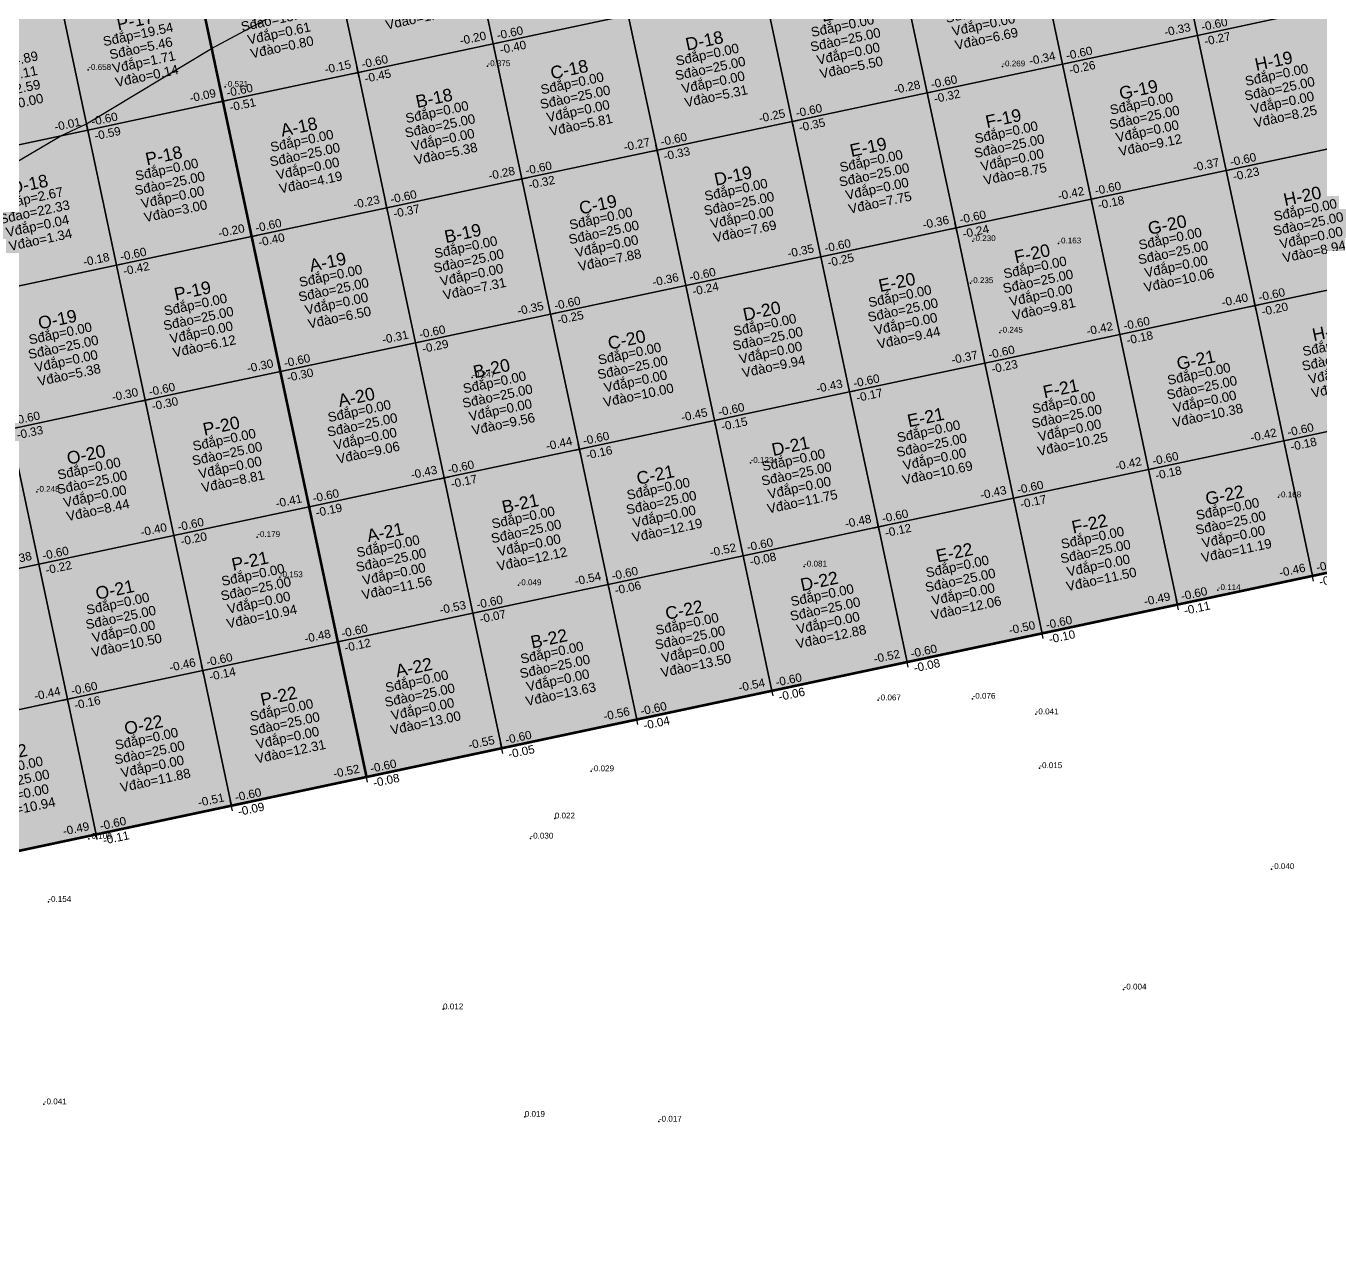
# Model space of a CAD drawing. Header units: metres. Extents: x 466 to 874, y 288 to 471.
# Drawn here: x 565.92 to 612.76, y 299.94 to 343.82 of the extents above; entities that cross this region are included whole.
import ezdxf
from ezdxf.enums import TextEntityAlignment as Align

# ---------------------------------------------------------------- set-up
doc = ezdxf.new("R2010")
doc.units = ezdxf.units.M
for name, color, linetype in [('SN-Dao', 1, 'Continuous'), ('SN-Dap', 3, 'Continuous'), ('SN-DiemDo', 9, 'Continuous'), ('SN-DuongKhong', 6, 'Continuous'), ('SN-Luoi', 8, 'Continuous'), ('SN-Nut', 7, 'Continuous'), ('SN-O', 7, 'Continuous'), ('SN-RanhGioi', 1, 'Continuous')]:
    doc.layers.add(name, color=color, linetype=linetype)
doc.styles.add('SN', font='arial.ttf')

# ---------------------------------------------------------------- blocks, each defined once
blk = doc.blocks.new('SN_O')
at = {"color": 2, "style": 'SN'}
blk.add_attdef('TEN', text='', height=0.456, dxfattribs=at).set_placement((0, 1.026), align=Align.MIDDLE_CENTER)
at = {"color": 7, "style": 'SN'}
for tag, p in [('SDAP', (0, 0.513)), ('SDAO', (0, 0)), ('VDAP', (0, -0.513)), ('VDAO', (0, -1.026))]:
    blk.add_attdef(tag, text='', height=0.342, dxfattribs=at).set_placement(p, align=Align.MIDDLE_CENTER)
blk = doc.blocks.new('SN_NUT')
for p, q in [((-0.19, 0), (0.19, 0)), ((0, -0.19), (0, 0.19))]:
    blk.add_line(p, q)
at = {"color": 5, "style": 'SN'}
blk.add_attdef('CC', text='', height=0.304, dxfattribs=at).set_placement((-0.19, 0.114), align=Align.BOTTOM_RIGHT)
at = {"color": 1, "style": 'SN'}
blk.add_attdef('CDTK', (0.19, 0.114), '', height=0.304, dxfattribs=at)
at = {"color": 3, "style": 'SN'}
blk.add_attdef('CDTN', (0.19, -0.418), '', height=0.304, dxfattribs=at)

msp = doc.modelspace()

# ---------------------------------------------------------------- hatches: boundary and pattern name
at = {"layer": 'SN-Dao', "transparency": 33554534}
for points in [[(581.796, 348.056), (586.687, 349.096), (587.726, 344.205), (582.835, 343.166)], [(607.289, 348.364), (612.18, 349.403), (613.219, 344.512), (608.329, 343.473)], [(581.796, 348.056), (582.835, 343.166), (577.945, 342.126), (577.236, 345.461)], [(602.398, 347.324), (607.289, 348.364), (608.329, 343.473), (603.438, 342.433)], [(597.508, 346.284), (602.398, 347.324), (603.438, 342.433), (598.547, 341.394)], [(592.617, 345.245), (597.508, 346.284), (598.547, 341.394), (593.657, 340.354)], [(577.236, 345.461), (577.945, 342.126), (573.054, 341.087), (572.647, 343)], [(587.726, 344.205), (592.617, 345.245), (593.657, 340.354), (588.766, 339.315)], [(608.329, 343.473), (613.219, 344.512), (614.259, 339.622), (609.368, 338.582)], [(582.835, 343.166), (587.726, 344.205), (588.766, 339.315), (583.875, 338.275)], [(603.438, 342.433), (608.329, 343.473), (609.368, 338.582), (604.478, 337.543)], [(572.647, 343), (573.054, 341.087), (568.163, 340.047), (568.116, 340.269)], [(577.945, 342.126), (582.835, 343.166), (583.875, 338.275), (578.984, 337.235)], [(598.547, 341.394), (603.438, 342.433), (604.478, 337.543), (599.587, 336.503)], [(577.945, 342.126), (578.984, 337.235), (574.094, 336.196), (573.054, 341.087)], [(568.163, 340.047), (573.054, 341.087), (574.094, 336.196), (569.203, 335.156)], [(593.657, 340.354), (598.547, 341.394), (599.587, 336.503), (594.696, 335.463)], [(567.185, 339.839), (568.163, 340.047), (569.203, 335.156), (564.312, 334.117), (563.55, 337.703)], [(568.116, 340.269), (568.163, 340.047), (567.185, 339.839)], [(588.766, 339.315), (593.657, 340.354), (594.696, 335.463), (589.805, 334.424)], [(609.368, 338.582), (614.259, 339.622), (615.299, 334.731), (610.408, 333.691)], [(583.875, 338.275), (588.766, 339.315), (589.805, 334.424), (584.915, 333.384)], [(578.984, 337.235), (583.875, 338.275), (584.915, 333.384), (580.024, 332.345)], [(604.478, 337.543), (609.368, 338.582), (610.408, 333.691), (605.517, 332.652)], [(599.587, 336.503), (604.478, 337.543), (605.517, 332.652), (600.626, 331.612)], [(578.984, 337.235), (580.024, 332.345), (575.133, 331.305), (574.094, 336.196)], [(594.696, 335.463), (599.587, 336.503), (600.626, 331.612), (595.736, 330.573)], [(569.203, 335.156), (574.094, 336.196), (575.133, 331.305), (570.242, 330.266)], [(589.805, 334.424), (594.696, 335.463), (595.736, 330.573), (590.845, 329.533)], [(564.312, 334.117), (569.203, 335.156), (570.242, 330.266), (565.352, 329.226)], [(610.408, 333.691), (615.299, 334.731), (616.338, 329.84), (611.447, 328.801)], [(584.915, 333.384), (589.805, 334.424), (590.845, 329.533), (585.954, 328.494)], [(605.517, 332.652), (610.408, 333.691), (611.447, 328.801), (606.557, 327.761)], [(580.024, 332.345), (584.915, 333.384), (585.954, 328.494), (581.063, 327.454)], [(600.626, 331.612), (605.517, 332.652), (606.557, 327.761), (601.666, 326.721)], [(580.024, 332.345), (581.063, 327.454), (576.173, 326.414), (575.133, 331.305)], [(570.242, 330.266), (575.133, 331.305), (576.173, 326.414), (571.282, 325.375)], [(595.736, 330.573), (600.626, 331.612), (601.666, 326.721), (596.775, 325.682)], [(565.352, 329.226), (570.242, 330.266), (571.282, 325.375), (566.391, 324.335)], [(590.845, 329.533), (595.736, 330.573), (596.775, 325.682), (591.884, 324.642)], [(611.447, 328.801), (616.338, 329.84), (617.378, 324.949), (612.487, 323.91)], [(585.954, 328.494), (590.845, 329.533), (591.884, 324.642), (586.994, 323.603)], [(560.461, 328.186), (565.352, 329.226), (566.391, 324.335), (561.5, 323.296)], [(581.063, 327.454), (585.954, 328.494), (586.994, 323.603), (582.103, 322.563)], [(606.557, 327.761), (611.447, 328.801), (612.487, 323.91), (607.596, 322.87)], [(581.063, 327.454), (582.103, 322.563), (577.212, 321.524), (576.173, 326.414)], [(601.666, 326.721), (606.557, 327.761), (607.596, 322.87), (602.705, 321.831)], [(596.775, 325.682), (601.666, 326.721), (602.705, 321.831), (597.815, 320.791)], [(571.282, 325.375), (576.173, 326.414), (577.212, 321.524), (572.322, 320.484)], [(591.884, 324.642), (596.775, 325.682), (597.815, 320.791), (592.924, 319.752)], [(566.391, 324.335), (571.282, 325.375), (572.322, 320.484), (567.431, 319.445)], [(586.994, 323.603), (591.884, 324.642), (592.924, 319.752), (588.033, 318.712)], [(561.5, 323.296), (566.391, 324.335), (567.431, 319.445), (562.54, 318.405)], [(582.103, 322.563), (586.994, 323.603), (588.033, 318.712), (583.143, 317.672)], [(582.103, 322.563), (583.143, 317.672), (578.252, 316.633), (577.212, 321.524)], [(573.361, 315.593), (572.322, 320.484), (577.212, 321.524), (578.252, 316.633)], [(567.431, 319.445), (572.322, 320.484), (573.361, 315.593), (568.47, 314.554)], [(562.54, 318.405), (567.431, 319.445), (568.47, 314.554), (563.58, 313.514)]]:
    msp.add_hatch(color=1, dxfattribs=at).paths.add_polyline_path(points)
at = {"layer": 'SN-Dap', "transparency": 33554534}
for points in [[(572.647, 343), (572.014, 345.977), (576.905, 347.017), (577.236, 345.461)], [(568.116, 340.269), (567.124, 344.938), (572.014, 345.977), (572.647, 343)], [(567.185, 339.839), (563.273, 339.008), (562.233, 343.898), (567.124, 344.938), (568.116, 340.269)], [(563.55, 337.703), (563.273, 339.008), (567.185, 339.839)]]:
    msp.add_hatch(color=3, dxfattribs=at).paths.add_polyline_path(points)

# ---------------------------------------------------------------- linework, layer by layer
at = {"layer": 'SN-DiemDo'}
for p in [(568.182, 342.221, -0.658), (582.629, 342.359, -0.375), (601.262, 342.351, -0.269), (573.135, 341.614, -0.521), (600.193, 336.027, -0.23), (603.289, 335.944, -0.163), (600.109, 334.506, -0.235), (601.177, 332.714, -0.245), (582.08, 331.092, -0.247), (592.15, 328.002, -0.123), (566.317, 326.954, -0.248), (611.251, 326.755, -0.168), (574.297, 325.316, -0.179), (594.088, 324.249, -0.081), (575.117, 323.863, -0.153), (583.756, 323.574, -0.049), (609.06, 323.397, -0.114), (600.185, 319.465, -0.076), (596.763, 319.408, -0.067), (602.469, 318.902, -0.041), (586.381, 316.84, -0.029), (602.602, 316.953, -0.015), (585.064, 315.132, 0.022), (568.203, 314.393, -0.109), (584.184, 314.404, -0.03), (611.003, 313.3, -0.04), (566.738, 312.113, -0.154), (605.652, 308.942, -0.004), (581.022, 308.224, 0.012), (566.573, 304.787, -0.041), (583.978, 304.336, 0.019), (588.834, 304.16, -0.017)]:
    msp.add_point(p, dxfattribs=at)
at = {"layer": 'SN-DuongKhong'}
for p, q in [((572.647, 343), (577.236, 345.461)), ((568.116, 340.269), (572.647, 343)), ((567.185, 339.839), (568.116, 340.269)), ((563.55, 337.703), (567.185, 339.839))]:
    msp.add_line(p, q, dxfattribs=at)
at = {"layer": 'SN-Luoi'}
for points in [[(581.796, 348.056), (586.687, 349.096), (587.726, 344.205), (582.835, 343.166)], [(607.289, 348.364), (612.18, 349.403), (613.219, 344.512), (608.329, 343.473)], [(576.905, 347.017), (581.796, 348.056), (582.835, 343.166), (577.945, 342.126)], [(602.398, 347.324), (607.289, 348.364), (608.329, 343.473), (603.438, 342.433)], [(597.508, 346.284), (602.398, 347.324), (603.438, 342.433), (598.547, 341.394)], [(576.905, 347.017), (577.945, 342.126), (573.054, 341.087), (572.014, 345.977)], [(592.617, 345.245), (597.508, 346.284), (598.547, 341.394), (593.657, 340.354)], [(567.124, 344.938), (572.014, 345.977), (573.054, 341.087), (568.163, 340.047)], [(587.726, 344.205), (592.617, 345.245), (593.657, 340.354), (588.766, 339.315)], [(562.233, 343.898), (567.124, 344.938), (568.163, 340.047), (563.273, 339.008)], [(608.329, 343.473), (613.219, 344.512), (614.259, 339.622), (609.368, 338.582)], [(582.835, 343.166), (587.726, 344.205), (588.766, 339.315), (583.875, 338.275)], [(603.438, 342.433), (608.329, 343.473), (609.368, 338.582), (604.478, 337.543)], [(577.945, 342.126), (582.835, 343.166), (583.875, 338.275), (578.984, 337.235)], [(598.547, 341.394), (603.438, 342.433), (604.478, 337.543), (599.587, 336.503)], [(577.945, 342.126), (578.984, 337.235), (574.094, 336.196), (573.054, 341.087)], [(568.163, 340.047), (573.054, 341.087), (574.094, 336.196), (569.203, 335.156)], [(593.657, 340.354), (598.547, 341.394), (599.587, 336.503), (594.696, 335.463)], [(563.273, 339.008), (568.163, 340.047), (569.203, 335.156), (564.312, 334.117)], [(588.766, 339.315), (593.657, 340.354), (594.696, 335.463), (589.805, 334.424)], [(609.368, 338.582), (614.259, 339.622), (615.299, 334.731), (610.408, 333.691)], [(583.875, 338.275), (588.766, 339.315), (589.805, 334.424), (584.915, 333.384)], [(578.984, 337.235), (583.875, 338.275), (584.915, 333.384), (580.024, 332.345)], [(604.478, 337.543), (609.368, 338.582), (610.408, 333.691), (605.517, 332.652)], [(599.587, 336.503), (604.478, 337.543), (605.517, 332.652), (600.626, 331.612)], [(578.984, 337.235), (580.024, 332.345), (575.133, 331.305), (574.094, 336.196)], [(594.696, 335.463), (599.587, 336.503), (600.626, 331.612), (595.736, 330.573)], [(569.203, 335.156), (574.094, 336.196), (575.133, 331.305), (570.242, 330.266)], [(589.805, 334.424), (594.696, 335.463), (595.736, 330.573), (590.845, 329.533)], [(564.312, 334.117), (569.203, 335.156), (570.242, 330.266), (565.352, 329.226)], [(610.408, 333.691), (615.299, 334.731), (616.338, 329.84), (611.447, 328.801)], [(584.915, 333.384), (589.805, 334.424), (590.845, 329.533), (585.954, 328.494)], [(605.517, 332.652), (610.408, 333.691), (611.447, 328.801), (606.557, 327.761)], [(580.024, 332.345), (584.915, 333.384), (585.954, 328.494), (581.063, 327.454)], [(600.626, 331.612), (605.517, 332.652), (606.557, 327.761), (601.666, 326.721)], [(580.024, 332.345), (581.063, 327.454), (576.173, 326.414), (575.133, 331.305)], [(570.242, 330.266), (575.133, 331.305), (576.173, 326.414), (571.282, 325.375)], [(595.736, 330.573), (600.626, 331.612), (601.666, 326.721), (596.775, 325.682)], [(565.352, 329.226), (570.242, 330.266), (571.282, 325.375), (566.391, 324.335)], [(590.845, 329.533), (595.736, 330.573), (596.775, 325.682), (591.884, 324.642)], [(611.447, 328.801), (616.338, 329.84), (617.378, 324.949), (612.487, 323.91)], [(585.954, 328.494), (590.845, 329.533), (591.884, 324.642), (586.994, 323.603)], [(560.461, 328.186), (565.352, 329.226), (566.391, 324.335), (561.5, 323.296)], [(581.063, 327.454), (585.954, 328.494), (586.994, 323.603), (582.103, 322.563)], [(606.557, 327.761), (611.447, 328.801), (612.487, 323.91), (607.596, 322.87)], [(581.063, 327.454), (582.103, 322.563), (577.212, 321.524), (576.173, 326.414)], [(601.666, 326.721), (606.557, 327.761), (607.596, 322.87), (602.705, 321.831)], [(596.775, 325.682), (601.666, 326.721), (602.705, 321.831), (597.815, 320.791)], [(571.282, 325.375), (576.173, 326.414), (577.212, 321.524), (572.322, 320.484)], [(591.884, 324.642), (596.775, 325.682), (597.815, 320.791), (592.924, 319.752)], [(566.391, 324.335), (571.282, 325.375), (572.322, 320.484), (567.431, 319.445)], [(586.994, 323.603), (591.884, 324.642), (592.924, 319.752), (588.033, 318.712)], [(561.5, 323.296), (566.391, 324.335), (567.431, 319.445), (562.54, 318.405)], [(582.103, 322.563), (586.994, 323.603), (588.033, 318.712), (583.143, 317.672)], [(582.103, 322.563), (583.143, 317.672), (578.252, 316.633), (577.212, 321.524)], [(573.361, 315.593), (572.322, 320.484), (577.212, 321.524), (578.252, 316.633)], [(567.431, 319.445), (572.322, 320.484), (573.361, 315.593), (568.47, 314.554)], [(562.54, 318.405), (567.431, 319.445), (568.47, 314.554), (563.58, 313.514)]]:
    msp.add_lwpolyline(points, close=True, dxfattribs=at)
at = {"layer": 'SN-RanhGioi', "const_width": 0.095}
for points in [[(633.633, 440.862), (656.504, 333.266), (578.252, 316.633), (555.382, 424.229)], [(500, 300), (477.13, 407.596), (555.382, 424.229), (578.252, 316.633)]]:
    msp.add_lwpolyline(points, close=True, dxfattribs=at)

# ---------------------------------------------------------------- block references
at = {"layer": 'SN-Nut'}
for p, rotation, values in [((582.835, 343.166), 12.00000000000384, {'CDTK': '-0.60', 'CDTN': '-0.40', 'CC': '-0.20'}), ((608.329, 343.473), 12.00000000000384, {'CDTK': '-0.60', 'CDTN': '-0.27', 'CC': '-0.33'}), ((603.438, 342.433), 12.00000000000384, {'CDTK': '-0.60', 'CDTN': '-0.26', 'CC': '-0.34'}), ((577.945, 342.126), 12.00000000000384, {'CDTK': '-0.60', 'CDTN': '-0.45', 'CC': '-0.15'}), ((598.547, 341.394), 12.00000000000384, {'CDTK': '-0.60', 'CDTN': '-0.32', 'CC': '-0.28'}), ((573.054, 341.087), 12.00000000000353, {'CDTK': '-0.60', 'CDTN': '-0.51', 'CC': '-0.09'}), ((573.054, 341.087), 12.00000000000384, {'CDTK': '-0.60', 'CDTN': '-0.51', 'CC': '-0.09'}), ((593.657, 340.354), 12.00000000000384, {'CDTK': '-0.60', 'CDTN': '-0.35', 'CC': '-0.25'}), ((568.163, 340.047), 12.00000000000353, {'CDTK': '-0.60', 'CDTN': '-0.59', 'CC': '-0.01'}), ((588.766, 339.315), 12.00000000000384, {'CDTK': '-0.60', 'CDTN': '-0.33', 'CC': '-0.27'}), ((609.368, 338.582), 12.00000000000384, {'CDTK': '-0.60', 'CDTN': '-0.23', 'CC': '-0.37'}), ((583.875, 338.275), 12.00000000000384, {'CDTK': '-0.60', 'CDTN': '-0.32', 'CC': '-0.28'}), ((604.478, 337.543), 12.00000000000384, {'CDTK': '-0.60', 'CDTN': '-0.18', 'CC': '-0.42'}), ((578.984, 337.235), 12.00000000000384, {'CDTK': '-0.60', 'CDTN': '-0.37', 'CC': '-0.23'}), ((574.094, 336.196), 12.00000000000353, {'CDTK': '-0.60', 'CDTN': '-0.40', 'CC': '-0.20'}), ((574.094, 336.196), 12.00000000000384, {'CDTK': '-0.60', 'CDTN': '-0.40', 'CC': '-0.20'}), ((599.587, 336.503), 12.00000000000384, {'CDTK': '-0.60', 'CDTN': '-0.24', 'CC': '-0.36'}), ((594.696, 335.463), 12.00000000000384, {'CDTK': '-0.60', 'CDTN': '-0.25', 'CC': '-0.35'}), ((569.203, 335.156), 12.00000000000353, {'CDTK': '-0.60', 'CDTN': '-0.42', 'CC': '-0.18'}), ((589.805, 334.424), 12.00000000000384, {'CDTK': '-0.60', 'CDTN': '-0.24', 'CC': '-0.36'}), ((584.915, 333.384), 12.00000000000384, {'CDTK': '-0.60', 'CDTN': '-0.25', 'CC': '-0.35'}), ((610.408, 333.691), 12.00000000000384, {'CDTK': '-0.60', 'CDTN': '-0.20', 'CC': '-0.40'}), ((605.517, 332.652), 12.00000000000384, {'CDTK': '-0.60', 'CDTN': '-0.18', 'CC': '-0.42'}), ((580.024, 332.345), 12.00000000000384, {'CDTK': '-0.60', 'CDTN': '-0.29', 'CC': '-0.31'}), ((600.626, 331.612), 12.00000000000384, {'CDTK': '-0.60', 'CDTN': '-0.23', 'CC': '-0.37'}), ((575.133, 331.305), 12.00000000000353, {'CDTK': '-0.60', 'CDTN': '-0.30', 'CC': '-0.30'}), ((575.133, 331.305), 12.00000000000384, {'CDTK': '-0.60', 'CDTN': '-0.30', 'CC': '-0.30'}), ((595.736, 330.573), 12.00000000000384, {'CDTK': '-0.60', 'CDTN': '-0.17', 'CC': '-0.43'}), ((570.242, 330.266), 12.00000000000353, {'CDTK': '-0.60', 'CDTN': '-0.30', 'CC': '-0.30'}), ((565.352, 329.226), 12.00000000000353, {'CDTK': '-0.60', 'CDTN': '-0.33', 'CC': '-0.27'}), ((590.845, 329.533), 12.00000000000384, {'CDTK': '-0.60', 'CDTN': '-0.15', 'CC': '-0.45'}), ((611.447, 328.801), 12.00000000000384, {'CDTK': '-0.60', 'CDTN': '-0.18', 'CC': '-0.42'}), ((585.954, 328.494), 12.00000000000384, {'CDTK': '-0.60', 'CDTN': '-0.16', 'CC': '-0.44'}), ((606.557, 327.761), 12.00000000000384, {'CDTK': '-0.60', 'CDTN': '-0.18', 'CC': '-0.42'}), ((581.063, 327.454), 12.00000000000384, {'CDTK': '-0.60', 'CDTN': '-0.17', 'CC': '-0.43'}), ((576.173, 326.414), 12.00000000000353, {'CDTK': '-0.60', 'CDTN': '-0.19', 'CC': '-0.41'}), ((576.173, 326.414), 12.00000000000384, {'CDTK': '-0.60', 'CDTN': '-0.19', 'CC': '-0.41'}), ((601.666, 326.721), 12.00000000000384, {'CDTK': '-0.60', 'CDTN': '-0.17', 'CC': '-0.43'}), ((571.282, 325.375), 12.00000000000353, {'CDTK': '-0.60', 'CDTN': '-0.20', 'CC': '-0.40'}), ((596.775, 325.682), 12.00000000000384, {'CDTK': '-0.60', 'CDTN': '-0.12', 'CC': '-0.48'}), ((591.884, 324.642), 12.00000000000384, {'CDTK': '-0.60', 'CDTN': '-0.08', 'CC': '-0.52'}), ((566.391, 324.335), 12.00000000000353, {'CDTK': '-0.60', 'CDTN': '-0.22', 'CC': '-0.38'}), ((586.994, 323.603), 12.00000000000384, {'CDTK': '-0.60', 'CDTN': '-0.06', 'CC': '-0.54'}), ((612.487, 323.91), 12.00000000000384, {'CDTK': '-0.60', 'CDTN': '-0.14', 'CC': '-0.46'}), ((582.103, 322.563), 12.00000000000384, {'CDTK': '-0.60', 'CDTN': '-0.07', 'CC': '-0.53'}), ((607.596, 322.87), 12.00000000000384, {'CDTK': '-0.60', 'CDTN': '-0.11', 'CC': '-0.49'}), ((602.705, 321.831), 12.00000000000384, {'CDTK': '-0.60', 'CDTN': '-0.10', 'CC': '-0.50'}), ((577.212, 321.524), 12.00000000000353, {'CDTK': '-0.60', 'CDTN': '-0.12', 'CC': '-0.48'}), ((577.212, 321.524), 12.00000000000384, {'CDTK': '-0.60', 'CDTN': '-0.12', 'CC': '-0.48'}), ((597.815, 320.791), 12.00000000000384, {'CDTK': '-0.60', 'CDTN': '-0.08', 'CC': '-0.52'}), ((572.322, 320.484), 12.00000000000353, {'CDTK': '-0.60', 'CDTN': '-0.14', 'CC': '-0.46'}), ((592.924, 319.752), 12.00000000000384, {'CDTK': '-0.60', 'CDTN': '-0.06', 'CC': '-0.54'}), ((567.431, 319.445), 12.00000000000353, {'CDTK': '-0.60', 'CDTN': '-0.16', 'CC': '-0.44'}), ((588.033, 318.712), 12.00000000000384, {'CDTK': '-0.60', 'CDTN': '-0.04', 'CC': '-0.56'}), ((583.143, 317.672), 12.00000000000384, {'CDTK': '-0.60', 'CDTN': '-0.05', 'CC': '-0.55'}), ((578.252, 316.633), 12.00000000000353, {'CDTK': '-0.60', 'CDTN': '-0.08', 'CC': '-0.52'}), ((578.252, 316.633), 12.00000000000384, {'CDTK': '-0.60', 'CDTN': '-0.08', 'CC': '-0.52'}), ((573.361, 315.593), 12.00000000000353, {'CDTK': '-0.60', 'CDTN': '-0.09', 'CC': '-0.51'}), ((568.47, 314.554), 12.00000000000353, {'CDTK': '-0.60', 'CDTN': '-0.11', 'CC': '-0.49'})]:
    msp.add_blockref('SN_NUT', p, dxfattribs=dict(at, rotation=rotation)).add_auto_attribs(values)
at = {"layer": 'SN-O'}
for p, rotation, values in [((579.87, 345.091), 12.00000000000384, {'TEN': 'B-17', 'SDAP': 'Sđắp=3.98', 'SDAO': 'Sđào=21.02', 'VDAP': 'Vđắp=0.09', 'VDAO': 'Vđào=1.84'}), ((600.473, 344.359), 12.00000000000384, {'TEN': 'F-18', 'SDAP': 'Sđắp=0.00', 'SDAO': 'Sđào=25.00', 'VDAP': 'Vđắp=0.00', 'VDAO': 'Vđào=6.69'}), ((574.98, 344.052), 12.00000000000384, {'TEN': 'A-17', 'SDAP': 'Sđắp=11.59', 'SDAO': 'Sđào=13.41', 'VDAP': 'Vđắp=0.61', 'VDAO': 'Vđào=0.80'}), ((570.089, 343.012), 12.00000000000353, {'TEN': 'P-17', 'SDAP': 'Sđắp=19.54', 'SDAO': 'Sđào=5.46', 'VDAP': 'Vđắp=1.71', 'VDAO': 'Vđào=0.14'}), ((595.582, 343.319), 12.00000000000384, {'TEN': 'E-18', 'SDAP': 'Sđắp=0.00', 'SDAO': 'Sđào=25.00', 'VDAP': 'Vđắp=0.00', 'VDAO': 'Vđào=5.50'}), ((565.198, 341.973), 12.00000000000353, {'TEN': 'O-17', 'SDAP': 'Sđắp=24.89', 'SDAO': 'Sđào=0.11', 'VDAP': 'Vđắp=2.59', 'VDAO': 'Vđào=0.00'}), ((590.691, 342.28), 12.00000000000384, {'TEN': 'D-18', 'SDAP': 'Sđắp=0.00', 'SDAO': 'Sđào=25.00', 'VDAP': 'Vđắp=0.00', 'VDAO': 'Vđào=5.31'}), ((611.294, 341.547), 12.00000000000384, {'TEN': 'H-19', 'SDAP': 'Sđắp=0.00', 'SDAO': 'Sđào=25.00', 'VDAP': 'Vđắp=0.00', 'VDAO': 'Vđào=8.25'}), ((585.801, 341.24), 12.00000000000384, {'TEN': 'C-18', 'SDAP': 'Sđắp=0.00', 'SDAO': 'Sđào=25.00', 'VDAP': 'Vđắp=0.00', 'VDAO': 'Vđào=5.81'}), ((580.91, 340.201), 12.00000000000384, {'TEN': 'B-18', 'SDAP': 'Sđắp=0.00', 'SDAO': 'Sđào=25.00', 'VDAP': 'Vđắp=0.00', 'VDAO': 'Vđào=5.38'}), ((606.403, 340.508), 12.00000000000384, {'TEN': 'G-19', 'SDAP': 'Sđắp=0.00', 'SDAO': 'Sđào=25.00', 'VDAP': 'Vđắp=0.00', 'VDAO': 'Vđào=9.12'}), ((601.512, 339.468), 12.00000000000384, {'TEN': 'F-19', 'SDAP': 'Sđắp=0.00', 'SDAO': 'Sđào=25.00', 'VDAP': 'Vđắp=0.00', 'VDAO': 'Vđào=8.75'}), ((576.019, 339.161), 12.00000000000384, {'TEN': 'A-18', 'SDAP': 'Sđắp=0.00', 'SDAO': 'Sđào=25.00', 'VDAP': 'Vđắp=0.00', 'VDAO': 'Vđào=4.19'}), ((596.622, 338.429), 12.00000000000384, {'TEN': 'E-19', 'SDAP': 'Sđắp=0.00', 'SDAO': 'Sđào=25.00', 'VDAP': 'Vđắp=0.00', 'VDAO': 'Vđào=7.75'}), ((571.128, 338.121), 12.00000000000353, {'TEN': 'P-18', 'SDAP': 'Sđắp=0.00', 'SDAO': 'Sđào=25.00', 'VDAP': 'Vđắp=0.00', 'VDAO': 'Vđào=3.00'}), ((591.731, 337.389), 12.00000000000384, {'TEN': 'D-19', 'SDAP': 'Sđắp=0.00', 'SDAO': 'Sđào=25.00', 'VDAP': 'Vđắp=0.00', 'VDAO': 'Vđào=7.69'}), ((566.238, 337.082), 12.00000000000353, {'TEN': 'O-18', 'SDAP': 'Sđắp=2.67', 'SDAO': 'Sđào=22.33', 'VDAP': 'Vđắp=0.04', 'VDAO': 'Vđào=1.34'}), ((612.333, 336.656), 12.00000000000384, {'TEN': 'H-20', 'SDAP': 'Sđắp=0.00', 'SDAO': 'Sđào=25.00', 'VDAP': 'Vđắp=0.00', 'VDAO': 'Vđào=8.94'}), ((586.84, 336.349), 12.00000000000384, {'TEN': 'C-19', 'SDAP': 'Sđắp=0.00', 'SDAO': 'Sđào=25.00', 'VDAP': 'Vđắp=0.00', 'VDAO': 'Vđào=7.88'}), ((607.443, 335.617), 12.00000000000384, {'TEN': 'G-20', 'SDAP': 'Sđắp=0.00', 'SDAO': 'Sđào=25.00', 'VDAP': 'Vđắp=0.00', 'VDAO': 'Vđào=10.06'}), ((581.949, 335.31), 12.00000000000384, {'TEN': 'B-19', 'SDAP': 'Sđắp=0.00', 'SDAO': 'Sđào=25.00', 'VDAP': 'Vđắp=0.00', 'VDAO': 'Vđào=7.31'}), ((602.552, 334.577), 12.00000000000384, {'TEN': 'F-20', 'SDAP': 'Sđắp=0.00', 'SDAO': 'Sđào=25.00', 'VDAP': 'Vđắp=0.00', 'VDAO': 'Vđào=9.81'}), ((577.059, 334.27), 12.00000000000384, {'TEN': 'A-19', 'SDAP': 'Sđắp=0.00', 'SDAO': 'Sđào=25.00', 'VDAP': 'Vđắp=0.00', 'VDAO': 'Vđào=6.50'}), ((572.168, 333.231), 12.00000000000353, {'TEN': 'P-19', 'SDAP': 'Sđắp=0.00', 'SDAO': 'Sđào=25.00', 'VDAP': 'Vđắp=0.00', 'VDAO': 'Vđào=6.12'}), ((597.661, 333.538), 12.00000000000384, {'TEN': 'E-20', 'SDAP': 'Sđắp=0.00', 'SDAO': 'Sđào=25.00', 'VDAP': 'Vđắp=0.00', 'VDAO': 'Vđào=9.44'}), ((567.277, 332.191), 12.00000000000353, {'TEN': 'O-19', 'SDAP': 'Sđắp=0.00', 'SDAO': 'Sđào=25.00', 'VDAP': 'Vđắp=0.00', 'VDAO': 'Vđào=5.38'}), ((592.77, 332.498), 12.00000000000384, {'TEN': 'D-20', 'SDAP': 'Sđắp=0.00', 'SDAO': 'Sđào=25.00', 'VDAP': 'Vđắp=0.00', 'VDAO': 'Vđào=9.94'}), ((613.373, 331.766), 12.00000000000384, {'TEN': 'H-21', 'SDAP': 'Sđắp=0.00', 'SDAO': 'Sđào=25.00', 'VDAP': 'Vđắp=0.00', 'VDAO': 'Vđào=9.62'}), ((587.88, 331.459), 12.00000000000384, {'TEN': 'C-20', 'SDAP': 'Sđắp=0.00', 'SDAO': 'Sđào=25.00', 'VDAP': 'Vđắp=0.00', 'VDAO': 'Vđào=10.00'}), ((582.989, 330.419), 12.00000000000384, {'TEN': 'B-20', 'SDAP': 'Sđắp=0.00', 'SDAO': 'Sđào=25.00', 'VDAP': 'Vđắp=0.00', 'VDAO': 'Vđào=9.56'}), ((608.482, 330.726), 12.00000000000384, {'TEN': 'G-21', 'SDAP': 'Sđắp=0.00', 'SDAO': 'Sđào=25.00', 'VDAP': 'Vđắp=0.00', 'VDAO': 'Vđào=10.38'}), ((578.098, 329.38), 12.00000000000384, {'TEN': 'A-20', 'SDAP': 'Sđắp=0.00', 'SDAO': 'Sđào=25.00', 'VDAP': 'Vđắp=0.00', 'VDAO': 'Vđào=9.06'}), ((603.592, 329.687), 12.00000000000384, {'TEN': 'F-21', 'SDAP': 'Sđắp=0.00', 'SDAO': 'Sđào=25.00', 'VDAP': 'Vđắp=0.00', 'VDAO': 'Vđào=10.25'}), ((598.701, 328.647), 12.00000000000384, {'TEN': 'E-21', 'SDAP': 'Sđắp=0.00', 'SDAO': 'Sđào=25.00', 'VDAP': 'Vđắp=0.00', 'VDAO': 'Vđào=10.69'}), ((573.208, 328.34), 12.00000000000353, {'TEN': 'P-20', 'SDAP': 'Sđắp=0.00', 'SDAO': 'Sđào=25.00', 'VDAP': 'Vđắp=0.00', 'VDAO': 'Vđào=8.81'}), ((593.81, 327.607), 12.00000000000384, {'TEN': 'D-21', 'SDAP': 'Sđắp=0.00', 'SDAO': 'Sđào=25.00', 'VDAP': 'Vđắp=0.00', 'VDAO': 'Vđào=11.75'}), ((568.317, 327.3), 12.00000000000353, {'TEN': 'O-20', 'SDAP': 'Sđắp=0.00', 'SDAO': 'Sđào=25.00', 'VDAP': 'Vđắp=0.00', 'VDAO': 'Vđào=8.44'}), ((588.919, 326.568), 12.00000000000384, {'TEN': 'C-21', 'SDAP': 'Sđắp=0.00', 'SDAO': 'Sđào=25.00', 'VDAP': 'Vđắp=0.00', 'VDAO': 'Vđào=12.19'}), ((609.522, 325.835), 12.00000000000384, {'TEN': 'G-22', 'SDAP': 'Sđắp=0.00', 'SDAO': 'Sđào=25.00', 'VDAP': 'Vđắp=0.00', 'VDAO': 'Vđào=11.19'}), ((584.029, 325.528), 12.00000000000384, {'TEN': 'B-21', 'SDAP': 'Sđắp=0.00', 'SDAO': 'Sđào=25.00', 'VDAP': 'Vđắp=0.00', 'VDAO': 'Vđào=12.12'}), ((604.631, 324.796), 12.00000000000384, {'TEN': 'F-22', 'SDAP': 'Sđắp=0.00', 'SDAO': 'Sđào=25.00', 'VDAP': 'Vđắp=0.00', 'VDAO': 'Vđào=11.50'}), ((579.138, 324.489), 12.00000000000384, {'TEN': 'A-21', 'SDAP': 'Sđắp=0.00', 'SDAO': 'Sđào=25.00', 'VDAP': 'Vđắp=0.00', 'VDAO': 'Vđào=11.56'}), ((599.74, 323.756), 12.00000000000384, {'TEN': 'E-22', 'SDAP': 'Sđắp=0.00', 'SDAO': 'Sđào=25.00', 'VDAP': 'Vđắp=0.00', 'VDAO': 'Vđào=12.06'}), ((574.247, 323.449), 12.00000000000353, {'TEN': 'P-21', 'SDAP': 'Sđắp=0.00', 'SDAO': 'Sđào=25.00', 'VDAP': 'Vđắp=0.00', 'VDAO': 'Vđào=10.94'}), ((569.356, 322.41), 12.00000000000353, {'TEN': 'O-21', 'SDAP': 'Sđắp=0.00', 'SDAO': 'Sđào=25.00', 'VDAP': 'Vđắp=0.00', 'VDAO': 'Vđào=10.50'}), ((594.85, 322.717), 12.00000000000384, {'TEN': 'D-22', 'SDAP': 'Sđắp=0.00', 'SDAO': 'Sđào=25.00', 'VDAP': 'Vđắp=0.00', 'VDAO': 'Vđào=12.88'}), ((589.959, 321.677), 12.00000000000384, {'TEN': 'C-22', 'SDAP': 'Sđắp=0.00', 'SDAO': 'Sđào=25.00', 'VDAP': 'Vđắp=0.00', 'VDAO': 'Vđào=13.50'}), ((585.068, 320.638), 12.00000000000384, {'TEN': 'B-22', 'SDAP': 'Sđắp=0.00', 'SDAO': 'Sđào=25.00', 'VDAP': 'Vđắp=0.00', 'VDAO': 'Vđào=13.63'}), ((580.177, 319.598), 12.00000000000384, {'TEN': 'A-22', 'SDAP': 'Sđắp=0.00', 'SDAO': 'Sđào=25.00', 'VDAP': 'Vđắp=0.00', 'VDAO': 'Vđào=13.00'}), ((575.287, 318.559), 12.00000000000353, {'TEN': 'P-22', 'SDAP': 'Sđắp=0.00', 'SDAO': 'Sđào=25.00', 'VDAP': 'Vđắp=0.00', 'VDAO': 'Vđào=12.31'}), ((570.396, 317.519), 12.00000000000353, {'TEN': 'O-22', 'SDAP': 'Sđắp=0.00', 'SDAO': 'Sđào=25.00', 'VDAP': 'Vđắp=0.00', 'VDAO': 'Vđào=11.88'}), ((565.505, 316.479), 12.00000000000353, {'TEN': 'N-22', 'SDAP': 'Sđắp=0.00', 'SDAO': 'Sđào=25.00', 'VDAP': 'Vđắp=0.00', 'VDAO': 'Vđào=10.94'})]:
    msp.add_blockref('SN_O', p, dxfattribs=dict(at, rotation=rotation)).add_auto_attribs(values)

# ---------------------------------------------------------------- texts
at = {"layer": 'SN-DiemDo', "style": 'SN'}
for s, p in [('-0.658', (568.182, 342.221)), ('-0.375', (582.629, 342.359)), ('-0.269', (601.262, 342.351)), ('-0.521', (573.135, 341.614)), ('-0.230', (600.193, 336.027)), ('-0.163', (603.289, 335.944)), ('-0.235', (600.109, 334.506)), ('-0.245', (601.177, 332.714)), ('-0.247', (582.08, 331.092)), ('-0.123', (592.15, 328.002)), ('-0.248', (566.317, 326.954)), ('-0.168', (611.251, 326.755)), ('-0.179', (574.297, 325.316)), ('-0.081', (594.088, 324.249)), ('-0.153', (575.117, 323.863)), ('-0.049', (583.756, 323.574)), ('-0.114', (609.06, 323.397)), ('-0.067', (596.763, 319.408)), ('-0.076', (600.185, 319.465)), ('-0.041', (602.469, 318.902)), ('-0.015', (602.602, 316.953)), ('-0.029', (586.381, 316.84)), ('0.022', (585.064, 315.132)), ('-0.109', (568.203, 314.393)), ('-0.030', (584.184, 314.404)), ('-0.040', (611.003, 313.3)), ('-0.154', (566.738, 312.113)), ('-0.004', (605.652, 308.942)), ('0.012', (581.022, 308.224)), ('-0.041', (566.573, 304.787)), ('0.019', (583.978, 304.336)), ('-0.017', (588.834, 304.16))]:
    msp.add_text(s, height=0.209, dxfattribs=at).set_placement(p)

doc.saveas('drawing.dxf')
